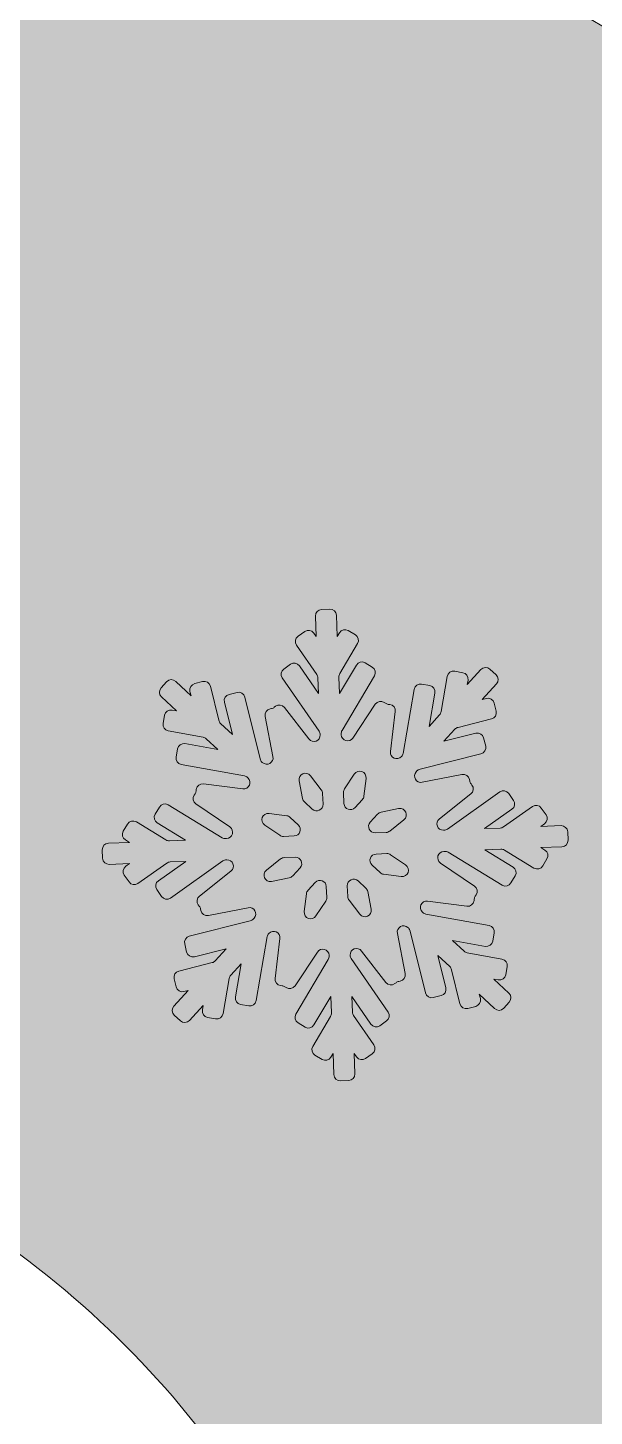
# Model space of a CAD drawing. Header units: millimetres. Extents: x 7 to 184, y -113 to -15.
# Drawn here: x 153.02 to 163.28, y -58.55 to -33.42 of the extents above; entities that cross this region are included whole.
import ezdxf

# ---------------------------------------------------------------- set-up
doc = ezdxf.new("R2010")
doc.units = ezdxf.units.MM
doc.header["$MEASUREMENT"] = 0
doc.layers.add('engraving', color=7, linetype='Continuous')
doc.layers.add('Layer 1', color=7, linetype='Continuous')

msp = doc.modelspace()

# ---------------------------------------------------------------- hatches: boundary and pattern name
at = {"layer": 'Layer 1'}
h = msp.add_hatch(color=2, dxfattribs=at)
h.dxf.hatch_style = 2
edge = h.paths.add_edge_path()
edge.add_spline(control_points=[(180.995, -53.469), (178.767, -48.299), (175.73, -43.788), (171.88, -39.938), (168.03, -36.088), (163.518, -33.05), (158.349, -30.823), (155.446, -29.574), (152.43, -28.675), (149.302, -28.126), (148.522, -26.725), (147.075, -25.741), (145.396, -25.613), (146.901, -24.497), (147.881, -22.714), (147.881, -20.697), (147.881, -17.317), (145.14, -14.576), (141.76, -14.576), (138.38, -14.576), (135.639, -17.317), (135.639, -20.697), (135.639, -22.714), (136.619, -24.497), (138.124, -25.613), (136.445, -25.741), (134.998, -26.725), (134.218, -28.126), (131.089, -28.675), (128.074, -29.574), (125.173, -30.823), (120.001, -33.05), (115.491, -36.088), (111.642, -39.938), (107.792, -43.788), (104.753, -48.299), (102.526, -53.469), (100.299, -58.64), (99.186, -64.169), (99.186, -70.057), (99.186, -75.945), (100.299, -81.476), (102.526, -86.645), (104.753, -91.817), (107.792, -96.327), (111.642, -100.176), (115.491, -104.026), (120.001, -107.066), (125.173, -109.291), (130.342, -111.517), (135.873, -112.632), (141.761, -112.632), (147.648, -112.632), (153.178, -111.517), (158.349, -109.291), (163.518, -107.066), (168.03, -104.026), (171.88, -100.176), (175.73, -96.327), (178.767, -91.817), (180.995, -86.645), (183.221, -81.476), (184.335, -75.945), (184.335, -70.057), (184.335, -64.169), (183.221, -58.64), (180.995, -53.469)], knot_values=[0, 0, 0, 0, 1, 1, 1, 2, 2, 2, 3, 3, 3, 4, 4, 4, 5, 5, 5, 6, 6, 6, 7, 7, 7, 8, 8, 8, 9, 9, 9, 10, 10, 10, 11, 11, 11, 12, 12, 12, 13, 13, 13, 14, 14, 14, 15, 15, 15, 16, 16, 16, 17, 17, 17, 18, 18, 18, 19, 19, 19, 20, 20, 20, 21, 21, 21, 22, 22, 22, 22], degree=3, periodic=1)
edge = h.paths.add_edge_path()
edge.add_spline(control_points=[(137.953, -20.697), (137.953, -18.598), (139.661, -16.89), (141.76, -16.89), (143.86, -16.89), (145.567, -18.598), (145.567, -20.697), (145.567, -22.796), (143.86, -24.504), (141.76, -24.504), (139.661, -24.504), (137.953, -22.796), (137.953, -20.697)], knot_values=[0, 0, 0, 0, 1, 1, 1, 2, 2, 2, 3, 3, 3, 4, 4, 4, 4], degree=3, periodic=1)
edge = h.paths.add_edge_path()
edge.add_spline(control_points=[(158.575, -76.964), (157.631, -79.154), (156.368, -81.06), (154.782, -82.682), (153.197, -84.307), (151.309, -85.589), (149.121, -86.532), (146.93, -87.476), (144.591, -87.947), (142.1, -87.947), (139.609, -87.947), (137.268, -87.476), (135.08, -86.532), (132.89, -85.589), (130.984, -84.307), (129.362, -82.682), (127.738, -81.06), (126.455, -79.154), (125.512, -76.964), (124.567, -74.776), (124.097, -72.435), (124.097, -69.944), (124.097, -67.453), (124.567, -65.114), (125.512, -62.924), (126.455, -60.735), (127.738, -58.847), (129.362, -57.262), (130.984, -55.677), (132.89, -54.414), (135.08, -53.469), (137.268, -52.526), (139.609, -52.053), (142.1, -52.053), (144.591, -52.053), (146.93, -52.526), (149.121, -53.469), (151.309, -54.414), (153.197, -55.677), (154.782, -57.262), (156.368, -58.847), (157.631, -60.735), (158.575, -62.924), (159.518, -65.114), (159.99, -67.453), (159.99, -69.944), (159.99, -72.435), (159.518, -74.776), (158.575, -76.964)], knot_values=[0, 0, 0, 0, 1, 1, 1, 2, 2, 2, 3, 3, 3, 4, 4, 4, 5, 5, 5, 6, 6, 6, 7, 7, 7, 8, 8, 8, 9, 9, 9, 10, 10, 10, 11, 11, 11, 12, 12, 12, 13, 13, 13, 14, 14, 14, 15, 15, 15, 16, 16, 16, 16], degree=3, periodic=1)

# ---------------------------------------------------------------- linework, layer by layer
at = {"layer": 'engraving', "lineweight": 0}
for points, knots in [([(162.799, -47.972), (162.796, -47.908), (162.743, -47.858), (162.679, -47.861), (162.679, -47.861), (162.31, -47.875), (162.31, -47.875), (162.31, -47.875), (162.379, -47.827), (162.379, -47.827), (162.43, -47.79), (162.443, -47.719), (162.407, -47.666), (162.407, -47.666), (162.321, -47.542), (162.321, -47.542), (162.285, -47.489), (162.212, -47.476), (162.159, -47.514), (162.159, -47.514), (161.637, -47.882), (161.637, -47.882), (161.619, -47.895), (161.597, -47.903), (161.575, -47.904), (161.575, -47.904), (161.293, -47.914), (161.293, -47.914), (161.293, -47.914), (161.79, -47.564), (161.79, -47.564), (161.842, -47.527), (161.854, -47.455), (161.818, -47.403), (161.818, -47.403), (161.732, -47.279), (161.732, -47.279), (161.696, -47.226), (161.623, -47.213), (161.57, -47.251), (161.57, -47.251), (160.62, -47.922), (160.62, -47.922), (160.602, -47.935), (160.58, -47.942), (160.558, -47.943), (160.558, -47.943), (160.552, -47.943), (160.552, -47.943), (160.44, -47.948), (160.388, -47.806), (160.476, -47.737), (160.476, -47.737), (161.046, -47.287), (161.046, -47.287), (161.096, -47.248), (161.105, -47.176), (161.066, -47.126), (161.066, -47.126), (161.048, -47.102), (161.048, -47.102), (161.037, -47.088), (161.03, -47.071), (161.026, -47.054), (161.026, -47.054), (161.02, -47.025), (161.02, -47.025), (161.008, -46.962), (160.947, -46.921), (160.884, -46.934), (160.884, -46.934), (160.164, -47.077), (160.164, -47.077), (160.055, -47.099), (159.981, -46.968), (160.056, -46.886), (160.056, -46.886), (160.068, -46.872), (160.068, -46.872), (160.083, -46.856), (160.103, -46.844), (160.125, -46.838), (160.125, -46.838), (161.229, -46.561), (161.229, -46.561), (161.291, -46.546), (161.329, -46.483), (161.314, -46.421), (161.314, -46.421), (161.277, -46.274), (161.277, -46.274), (161.262, -46.212), (161.199, -46.174), (161.137, -46.19), (161.137, -46.19), (160.559, -46.335), (160.559, -46.335), (160.559, -46.335), (160.758, -46.117), (160.758, -46.117), (160.773, -46.1), (160.793, -46.088), (160.815, -46.082), (160.815, -46.082), (161.42, -45.931), (161.42, -45.931), (161.482, -45.915), (161.52, -45.852), (161.504, -45.791), (161.504, -45.791), (161.468, -45.644), (161.468, -45.644), (161.453, -45.582), (161.39, -45.544), (161.328, -45.559), (161.328, -45.559), (161.249, -45.579), (161.249, -45.579), (161.249, -45.579), (161.508, -45.295), (161.508, -45.295), (161.551, -45.248), (161.548, -45.176), (161.501, -45.132), (161.501, -45.132), (161.392, -45.03), (161.392, -45.03), (161.345, -44.986), (161.271, -44.989), (161.227, -45.036), (161.227, -45.036), (160.979, -45.308), (160.979, -45.308), (160.979, -45.308), (160.994, -45.227), (160.994, -45.227), (161.004, -45.164), (160.963, -45.104), (160.9, -45.093), (160.9, -45.093), (160.754, -45.066), (160.754, -45.066), (160.69, -45.055), (160.63, -45.097), (160.619, -45.16), (160.619, -45.16), (160.508, -45.797), (160.508, -45.797), (160.504, -45.819), (160.494, -45.839), (160.479, -45.855), (160.479, -45.855), (160.29, -46.064), (160.29, -46.064), (160.29, -46.064), (160.394, -45.461), (160.394, -45.461), (160.405, -45.399), (160.364, -45.339), (160.301, -45.328), (160.301, -45.328), (160.154, -45.301), (160.154, -45.301), (160.091, -45.29), (160.031, -45.332), (160.02, -45.395), (160.02, -45.395), (159.818, -46.553), (159.818, -46.553), (159.814, -46.575), (159.805, -46.595), (159.79, -46.611), (159.79, -46.611), (159.79, -46.611), (159.79, -46.611), (159.714, -46.695), (159.576, -46.631), (159.589, -46.519), (159.589, -46.519), (159.677, -45.798), (159.677, -45.798), (159.685, -45.735), (159.64, -45.677), (159.577, -45.669), (159.577, -45.669), (159.549, -45.666), (159.549, -45.666), (159.531, -45.663), (159.514, -45.657), (159.498, -45.646), (159.498, -45.646), (159.476, -45.631), (159.476, -45.631), (159.422, -45.595), (159.35, -45.609), (159.314, -45.663), (159.314, -45.663), (158.91, -46.275), (158.91, -46.275), (158.848, -46.368), (158.702, -46.328), (158.698, -46.215), (158.698, -46.215), (158.697, -46.203), (158.697, -46.203), (158.696, -46.18), (158.702, -46.158), (158.713, -46.139), (158.713, -46.139), (159.299, -45.151), (159.299, -45.151), (159.332, -45.096), (159.314, -45.026), (159.26, -44.993), (159.26, -44.993), (159.132, -44.915), (159.132, -44.915), (159.077, -44.881), (159.005, -44.899), (158.972, -44.955), (158.972, -44.955), (158.667, -45.469), (158.667, -45.469), (158.667, -45.469), (158.655, -45.173), (158.655, -45.173), (158.655, -45.151), (158.66, -45.129), (158.672, -45.109), (158.672, -45.109), (158.993, -44.567), (158.993, -44.567), (159.026, -44.513), (159.008, -44.442), (158.954, -44.409), (158.954, -44.409), (158.826, -44.331), (158.826, -44.331), (158.771, -44.298), (158.699, -44.316), (158.666, -44.371), (158.666, -44.371), (158.626, -44.439), (158.626, -44.439), (158.626, -44.439), (158.61, -44.055), (158.61, -44.055), (158.608, -43.992), (158.554, -43.942), (158.49, -43.944), (158.49, -43.944), (158.342, -43.95), (158.342, -43.95), (158.278, -43.953), (158.228, -44.007), (158.23, -44.07), (158.23, -44.07), (158.245, -44.441), (158.245, -44.441), (158.245, -44.441), (158.2, -44.376), (158.2, -44.376), (158.164, -44.323), (158.091, -44.31), (158.038, -44.347), (158.038, -44.347), (157.916, -44.433), (157.916, -44.433), (157.864, -44.47), (157.852, -44.541), (157.888, -44.594), (157.888, -44.594), (158.255, -45.125), (158.255, -45.125), (158.267, -45.143), (158.275, -45.164), (158.275, -45.186), (158.275, -45.186), (158.287, -45.471), (158.287, -45.471), (158.287, -45.471), (157.942, -44.971), (157.942, -44.971), (157.905, -44.918), (157.832, -44.905), (157.78, -44.942), (157.78, -44.942), (157.658, -45.028), (157.658, -45.028), (157.606, -45.065), (157.593, -45.136), (157.629, -45.189), (157.629, -45.189), (158.297, -46.154), (158.297, -46.154), (158.309, -46.172), (158.316, -46.194), (158.317, -46.216), (158.317, -46.216), (158.317, -46.217), (158.317, -46.217), (158.322, -46.33), (158.179, -46.382), (158.11, -46.293), (158.11, -46.293), (157.671, -45.723), (157.671, -45.723), (157.632, -45.672), (157.558, -45.663), (157.508, -45.702), (157.508, -45.702), (157.486, -45.72), (157.486, -45.72), (157.472, -45.731), (157.455, -45.739), (157.437, -45.742), (157.437, -45.742), (157.41, -45.748), (157.41, -45.748), (157.347, -45.76), (157.306, -45.821), (157.319, -45.883), (157.319, -45.883), (157.462, -46.61), (157.462, -46.61), (157.484, -46.72), (157.351, -46.794), (157.269, -46.717), (157.269, -46.717), (157.262, -46.71), (157.262, -46.71), (157.246, -46.695), (157.234, -46.675), (157.229, -46.654), (157.229, -46.654), (156.952, -45.534), (156.952, -45.534), (156.937, -45.472), (156.874, -45.434), (156.811, -45.449), (156.811, -45.449), (156.667, -45.485), (156.667, -45.485), (156.605, -45.501), (156.568, -45.564), (156.583, -45.626), (156.583, -45.626), (156.728, -46.21), (156.728, -46.21), (156.728, -46.21), (156.514, -46.01), (156.514, -46.01), (156.497, -45.995), (156.486, -45.975), (156.48, -45.953), (156.48, -45.953), (156.328, -45.339), (156.328, -45.339), (156.313, -45.277), (156.25, -45.239), (156.188, -45.255), (156.188, -45.255), (156.044, -45.291), (156.044, -45.291), (155.982, -45.306), (155.944, -45.369), (155.959, -45.431), (155.959, -45.431), (155.979, -45.51), (155.979, -45.51), (155.979, -45.51), (155.701, -45.25), (155.701, -45.25), (155.654, -45.206), (155.58, -45.209), (155.536, -45.257), (155.536, -45.257), (155.435, -45.368), (155.435, -45.368), (155.393, -45.414), (155.396, -45.487), (155.442, -45.53), (155.442, -45.53), (155.714, -45.785), (155.714, -45.785), (155.714, -45.785), (155.634, -45.77), (155.634, -45.77), (155.571, -45.759), (155.511, -45.801), (155.5, -45.864), (155.5, -45.864), (155.474, -46.013), (155.474, -46.013), (155.463, -46.076), (155.505, -46.135), (155.567, -46.147), (155.567, -46.147), (156.196, -46.261), (156.196, -46.261), (156.218, -46.265), (156.238, -46.275), (156.254, -46.29), (156.254, -46.29), (156.463, -46.485), (156.463, -46.485), (156.463, -46.485), (155.868, -46.377), (155.868, -46.377), (155.805, -46.366), (155.744, -46.408), (155.733, -46.471), (155.733, -46.471), (155.707, -46.62), (155.707, -46.62), (155.696, -46.683), (155.738, -46.742), (155.801, -46.754), (155.801, -46.754), (156.945, -46.961), (156.945, -46.961), (156.967, -46.965), (156.987, -46.975), (157.003, -46.99), (157.003, -46.99), (157.009, -46.995), (157.009, -46.995), (157.091, -47.072), (157.026, -47.209), (156.915, -47.194), (156.915, -47.194), (156.202, -47.104), (156.202, -47.104), (156.139, -47.096), (156.08, -47.141), (156.073, -47.205), (156.073, -47.205), (156.069, -47.234), (156.069, -47.234), (156.067, -47.252), (156.061, -47.269), (156.051, -47.284), (156.051, -47.284), (156.035, -47.308), (156.035, -47.308), (156, -47.361), (156.014, -47.432), (156.066, -47.468), (156.066, -47.468), (156.68, -47.884), (156.68, -47.884), (156.773, -47.947), (156.731, -48.091), (156.62, -48.096), (156.62, -48.096), (156.605, -48.096), (156.605, -48.096), (156.582, -48.097), (156.56, -48.091), (156.54, -48.079), (156.54, -48.079), (155.564, -47.485), (155.564, -47.485), (155.509, -47.451), (155.437, -47.469), (155.405, -47.525), (155.405, -47.525), (155.328, -47.654), (155.328, -47.654), (155.296, -47.709), (155.313, -47.779), (155.367, -47.812), (155.367, -47.812), (155.88, -48.124), (155.88, -48.124), (155.88, -48.124), (155.588, -48.136), (155.588, -48.136), (155.565, -48.137), (155.543, -48.131), (155.523, -48.119), (155.523, -48.119), (154.988, -47.793), (154.988, -47.793), (154.933, -47.76), (154.862, -47.778), (154.829, -47.833), (154.829, -47.833), (154.752, -47.962), (154.752, -47.962), (154.72, -48.017), (154.737, -48.087), (154.791, -48.12), (154.791, -48.12), (154.863, -48.164), (154.863, -48.164), (154.863, -48.164), (154.482, -48.179), (154.482, -48.179), (154.418, -48.181), (154.369, -48.235), (154.371, -48.299), (154.371, -48.299), (154.377, -48.45), (154.377, -48.45), (154.38, -48.514), (154.434, -48.564), (154.497, -48.561), (154.497, -48.561), (154.866, -48.547), (154.866, -48.547), (154.866, -48.547), (154.798, -48.595), (154.798, -48.595), (154.746, -48.632), (154.733, -48.703), (154.769, -48.756), (154.769, -48.756), (154.855, -48.88), (154.855, -48.88), (154.892, -48.933), (154.964, -48.945), (155.017, -48.908), (155.017, -48.908), (155.539, -48.539), (155.539, -48.539), (155.557, -48.527), (155.579, -48.519), (155.601, -48.518), (155.601, -48.518), (155.883, -48.507), (155.883, -48.507), (155.883, -48.507), (155.387, -48.858), (155.387, -48.858), (155.335, -48.895), (155.322, -48.966), (155.358, -49.019), (155.358, -49.019), (155.444, -49.143), (155.444, -49.143), (155.48, -49.196), (155.553, -49.209), (155.606, -49.171), (155.606, -49.171), (156.556, -48.5), (156.556, -48.5), (156.575, -48.487), (156.596, -48.48), (156.619, -48.479), (156.619, -48.479), (156.624, -48.479), (156.624, -48.479), (156.736, -48.474), (156.788, -48.616), (156.7, -48.685), (156.7, -48.685), (156.13, -49.134), (156.13, -49.134), (156.08, -49.174), (156.071, -49.246), (156.11, -49.296), (156.11, -49.296), (156.128, -49.32), (156.128, -49.32), (156.139, -49.334), (156.147, -49.35), (156.15, -49.368), (156.15, -49.368), (156.156, -49.397), (156.156, -49.397), (156.168, -49.46), (156.229, -49.501), (156.292, -49.488), (156.292, -49.488), (157.012, -49.345), (157.012, -49.345), (157.122, -49.323), (157.196, -49.454), (157.12, -49.536), (157.12, -49.536), (157.108, -49.549), (157.108, -49.549), (157.093, -49.566), (157.073, -49.578), (157.051, -49.584), (157.051, -49.584), (155.947, -49.861), (155.947, -49.861), (155.885, -49.876), (155.847, -49.939), (155.863, -50.001), (155.863, -50.001), (155.899, -50.147), (155.899, -50.147), (155.914, -50.21), (155.977, -50.248), (156.039, -50.232), (156.039, -50.232), (156.617, -50.087), (156.617, -50.087), (156.617, -50.087), (156.418, -50.305), (156.418, -50.305), (156.403, -50.322), (156.383, -50.334), (156.361, -50.339), (156.361, -50.339), (155.756, -50.491), (155.756, -50.491), (155.694, -50.507), (155.657, -50.569), (155.672, -50.631), (155.672, -50.631), (155.708, -50.778), (155.708, -50.778), (155.724, -50.84), (155.787, -50.878), (155.849, -50.863), (155.849, -50.863), (155.928, -50.843), (155.928, -50.843), (155.928, -50.843), (155.668, -51.127), (155.668, -51.127), (155.626, -51.174), (155.629, -51.246), (155.675, -51.289), (155.675, -51.289), (155.785, -51.392), (155.785, -51.392), (155.832, -51.436), (155.906, -51.433), (155.949, -51.385), (155.949, -51.385), (156.197, -51.114), (156.197, -51.114), (156.197, -51.114), (156.183, -51.195), (156.183, -51.195), (156.172, -51.258), (156.214, -51.318), (156.276, -51.329), (156.276, -51.329), (156.423, -51.356), (156.423, -51.356), (156.486, -51.367), (156.546, -51.325), (156.557, -51.261), (156.557, -51.261), (156.668, -50.625), (156.668, -50.625), (156.672, -50.603), (156.682, -50.583), (156.697, -50.566), (156.697, -50.566), (156.887, -50.358), (156.887, -50.358), (156.887, -50.358), (156.782, -50.96), (156.782, -50.96), (156.771, -51.023), (156.813, -51.083), (156.875, -51.094), (156.875, -51.094), (157.022, -51.121), (157.022, -51.121), (157.085, -51.132), (157.145, -51.09), (157.156, -51.027), (157.156, -51.027), (157.358, -49.869), (157.358, -49.869), (157.362, -49.847), (157.372, -49.827), (157.387, -49.811), (157.387, -49.811), (157.387, -49.811), (157.387, -49.811), (157.463, -49.727), (157.601, -49.791), (157.587, -49.903), (157.587, -49.903), (157.499, -50.624), (157.499, -50.624), (157.492, -50.687), (157.537, -50.745), (157.6, -50.753), (157.6, -50.753), (157.627, -50.756), (157.627, -50.756), (157.645, -50.759), (157.663, -50.765), (157.678, -50.775), (157.678, -50.775), (157.701, -50.791), (157.701, -50.791), (157.754, -50.827), (157.827, -50.813), (157.862, -50.759), (157.862, -50.759), (158.266, -50.147), (158.266, -50.147), (158.328, -50.053), (158.474, -50.094), (158.479, -50.206), (158.479, -50.206), (158.479, -50.219), (158.479, -50.219), (158.48, -50.242), (158.474, -50.264), (158.463, -50.283), (158.463, -50.283), (157.877, -51.271), (157.877, -51.271), (157.845, -51.326), (157.862, -51.396), (157.916, -51.429), (157.916, -51.429), (158.044, -51.507), (158.044, -51.507), (158.099, -51.541), (158.171, -51.523), (158.204, -51.467), (158.204, -51.467), (158.509, -50.953), (158.509, -50.953), (158.509, -50.953), (158.521, -51.249), (158.521, -51.249), (158.522, -51.271), (158.516, -51.293), (158.505, -51.312), (158.505, -51.312), (158.183, -51.855), (158.183, -51.855), (158.151, -51.909), (158.168, -51.98), (158.222, -52.013), (158.222, -52.013), (158.35, -52.091), (158.35, -52.091), (158.405, -52.124), (158.477, -52.106), (158.51, -52.051), (158.51, -52.051), (158.55, -51.982), (158.55, -51.982), (158.55, -51.982), (158.566, -52.366), (158.566, -52.366), (158.569, -52.43), (158.622, -52.48), (158.686, -52.477), (158.686, -52.477), (158.835, -52.472), (158.835, -52.472), (158.899, -52.469), (158.949, -52.415), (158.946, -52.351), (158.946, -52.351), (158.931, -51.981), (158.931, -51.981), (158.931, -51.981), (158.976, -52.046), (158.976, -52.046), (159.013, -52.099), (159.086, -52.112), (159.138, -52.075), (159.138, -52.075), (159.26, -51.989), (159.26, -51.989), (159.312, -51.952), (159.325, -51.881), (159.289, -51.828), (159.289, -51.828), (158.921, -51.297), (158.921, -51.297), (158.909, -51.279), (158.902, -51.258), (158.901, -51.236), (158.901, -51.236), (158.889, -50.951), (158.889, -50.951), (158.889, -50.951), (159.235, -51.451), (159.235, -51.451), (159.271, -51.504), (159.344, -51.517), (159.397, -51.48), (159.397, -51.48), (159.519, -51.394), (159.519, -51.394), (159.57, -51.357), (159.583, -51.285), (159.547, -51.233), (159.547, -51.233), (158.88, -50.267), (158.88, -50.267), (158.867, -50.249), (158.86, -50.228), (158.859, -50.206), (158.859, -50.206), (158.859, -50.205), (158.859, -50.205), (158.854, -50.092), (158.998, -50.04), (159.067, -50.129), (159.067, -50.129), (159.505, -50.699), (159.505, -50.699), (159.545, -50.75), (159.618, -50.759), (159.669, -50.719), (159.669, -50.719), (159.69, -50.702), (159.69, -50.702), (159.705, -50.691), (159.722, -50.683), (159.739, -50.68), (159.739, -50.68), (159.767, -50.674), (159.767, -50.674), (159.829, -50.662), (159.87, -50.601), (159.857, -50.538), (159.857, -50.538), (159.714, -49.812), (159.714, -49.812), (159.693, -49.702), (159.825, -49.628), (159.907, -49.705), (159.907, -49.705), (159.914, -49.712), (159.914, -49.712), (159.93, -49.727), (159.942, -49.746), (159.947, -49.768), (159.947, -49.768), (160.224, -50.888), (160.224, -50.888), (160.24, -50.95), (160.303, -50.988), (160.365, -50.972), (160.365, -50.972), (160.509, -50.936), (160.509, -50.936), (160.571, -50.921), (160.608, -50.858), (160.593, -50.796), (160.593, -50.796), (160.449, -50.211), (160.449, -50.211), (160.449, -50.211), (160.663, -50.412), (160.663, -50.412), (160.679, -50.427), (160.691, -50.447), (160.696, -50.468), (160.696, -50.468), (160.848, -51.083), (160.848, -51.083), (160.863, -51.145), (160.926, -51.183), (160.989, -51.167), (160.989, -51.167), (161.133, -51.131), (161.133, -51.131), (161.195, -51.115), (161.232, -51.053), (161.217, -50.991), (161.217, -50.991), (161.197, -50.911), (161.197, -50.911), (161.197, -50.911), (161.475, -51.171), (161.475, -51.171), (161.522, -51.215), (161.596, -51.213), (161.64, -51.165), (161.64, -51.165), (161.741, -51.054), (161.741, -51.054), (161.784, -51.007), (161.781, -50.935), (161.734, -50.892), (161.734, -50.892), (161.463, -50.637), (161.463, -50.637), (161.463, -50.637), (161.542, -50.652), (161.542, -50.652), (161.605, -50.663), (161.666, -50.621), (161.677, -50.558), (161.677, -50.558), (161.702, -50.409), (161.702, -50.409), (161.713, -50.346), (161.672, -50.286), (161.609, -50.275), (161.609, -50.275), (160.98, -50.161), (160.98, -50.161), (160.958, -50.157), (160.938, -50.147), (160.922, -50.132), (160.922, -50.132), (160.714, -49.937), (160.714, -49.937), (160.714, -49.937), (161.308, -50.045), (161.308, -50.045), (161.372, -50.056), (161.432, -50.014), (161.443, -49.951), (161.443, -49.951), (161.469, -49.802), (161.469, -49.802), (161.48, -49.739), (161.438, -49.679), (161.375, -49.668), (161.375, -49.668), (160.232, -49.461), (160.232, -49.461), (160.21, -49.457), (160.189, -49.447), (160.173, -49.432), (160.173, -49.432), (160.168, -49.427), (160.168, -49.427), (160.086, -49.35), (160.15, -49.213), (160.261, -49.227), (160.261, -49.227), (160.974, -49.318), (160.974, -49.318), (161.038, -49.326), (161.096, -49.281), (161.104, -49.217), (161.104, -49.217), (161.107, -49.188), (161.107, -49.188), (161.109, -49.17), (161.116, -49.153), (161.125, -49.138), (161.125, -49.138), (161.142, -49.113), (161.142, -49.113), (161.177, -49.06), (161.163, -48.989), (161.11, -48.954), (161.11, -48.954), (160.496, -48.538), (160.496, -48.538), (160.404, -48.475), (160.445, -48.33), (160.557, -48.326), (160.557, -48.326), (160.571, -48.326), (160.571, -48.326), (160.594, -48.325), (160.616, -48.331), (160.636, -48.342), (160.636, -48.342), (161.612, -48.937), (161.612, -48.937), (161.667, -48.971), (161.739, -48.953), (161.772, -48.897), (161.772, -48.897), (161.848, -48.768), (161.848, -48.768), (161.881, -48.713), (161.863, -48.643), (161.809, -48.61), (161.809, -48.61), (161.296, -48.298), (161.296, -48.298), (161.296, -48.298), (161.588, -48.286), (161.588, -48.286), (161.611, -48.285), (161.634, -48.291), (161.653, -48.303), (161.653, -48.303), (162.188, -48.629), (162.188, -48.629), (162.243, -48.662), (162.315, -48.644), (162.348, -48.589), (162.348, -48.589), (162.424, -48.46), (162.424, -48.46), (162.457, -48.405), (162.439, -48.335), (162.385, -48.302), (162.385, -48.302), (162.313, -48.258), (162.313, -48.258), (162.313, -48.258), (162.694, -48.243), (162.694, -48.243), (162.758, -48.241), (162.808, -48.187), (162.805, -48.123), (162.805, -48.123), (162.799, -47.972), (162.799, -47.972)], [0, 0, 0, 0, 1, 1, 1, 2, 2, 2, 3, 3, 3, 4, 4, 4, 5, 5, 5, 6, 6, 6, 7, 7, 7, 8, 8, 8, 9, 9, 9, 10, 10, 10, 11, 11, 11, 12, 12, 12, 13, 13, 13, 14, 14, 14, 15, 15, 15, 16, 16, 16, 17, 17, 17, 18, 18, 18, 19, 19, 19, 20, 20, 20, 21, 21, 21, 22, 22, 22, 23, 23, 23, 24, 24, 24, 25, 25, 25, 26, 26, 26, 27, 27, 27, 28, 28, 28, 29, 29, 29, 30, 30, 30, 31, 31, 31, 32, 32, 32, 33, 33, 33, 34, 34, 34, 35, 35, 35, 36, 36, 36, 37, 37, 37, 38, 38, 38, 39, 39, 39, 40, 40, 40, 41, 41, 41, 42, 42, 42, 43, 43, 43, 44, 44, 44, 45, 45, 45, 46, 46, 46, 47, 47, 47, 48, 48, 48, 49, 49, 49, 50, 50, 50, 51, 51, 51, 52, 52, 52, 53, 53, 53, 54, 54, 54, 55, 55, 55, 56, 56, 56, 57, 57, 57, 58, 58, 58, 59, 59, 59, 60, 60, 60, 61, 61, 61, 62, 62, 62, 63, 63, 63, 64, 64, 64, 65, 65, 65, 66, 66, 66, 67, 67, 67, 68, 68, 68, 69, 69, 69, 70, 70, 70, 71, 71, 71, 72, 72, 72, 73, 73, 73, 74, 74, 74, 75, 75, 75, 76, 76, 76, 77, 77, 77, 78, 78, 78, 79, 79, 79, 80, 80, 80, 81, 81, 81, 82, 82, 82, 83, 83, 83, 84, 84, 84, 85, 85, 85, 86, 86, 86, 87, 87, 87, 88, 88, 88, 89, 89, 89, 90, 90, 90, 91, 91, 91, 92, 92, 92, 93, 93, 93, 94, 94, 94, 95, 95, 95, 96, 96, 96, 97, 97, 97, 98, 98, 98, 99, 99, 99, 100, 100, 100, 101, 101, 101, 102, 102, 102, 103, 103, 103, 104, 104, 104, 105, 105, 105, 106, 106, 106, 107, 107, 107, 108, 108, 108, 109, 109, 109, 110, 110, 110, 111, 111, 111, 112, 112, 112, 113, 113, 113, 114, 114, 114, 115, 115, 115, 116, 116, 116, 117, 117, 117, 118, 118, 118, 119, 119, 119, 120, 120, 120, 121, 121, 121, 122, 122, 122, 123, 123, 123, 124, 124, 124, 125, 125, 125, 126, 126, 126, 127, 127, 127, 128, 128, 128, 129, 129, 129, 130, 130, 130, 131, 131, 131, 132, 132, 132, 133, 133, 133, 134, 134, 134, 135, 135, 135, 136, 136, 136, 137, 137, 137, 138, 138, 138, 139, 139, 139, 140, 140, 140, 141, 141, 141, 142, 142, 142, 143, 143, 143, 144, 144, 144, 145, 145, 145, 146, 146, 146, 147, 147, 147, 148, 148, 148, 149, 149, 149, 150, 150, 150, 151, 151, 151, 152, 152, 152, 153, 153, 153, 154, 154, 154, 155, 155, 155, 156, 156, 156, 157, 157, 157, 158, 158, 158, 159, 159, 159, 160, 160, 160, 161, 161, 161, 162, 162, 162, 163, 163, 163, 164, 164, 164, 165, 165, 165, 166, 166, 166, 167, 167, 167, 168, 168, 168, 169, 169, 169, 170, 170, 170, 171, 171, 171, 172, 172, 172, 173, 173, 173, 174, 174, 174, 175, 175, 175, 176, 176, 176, 177, 177, 177, 178, 178, 178, 179, 179, 179, 180, 180, 180, 181, 181, 181, 182, 182, 182, 183, 183, 183, 184, 184, 184, 185, 185, 185, 186, 186, 186, 187, 187, 187, 188, 188, 188, 189, 189, 189, 190, 190, 190, 191, 191, 191, 192, 192, 192, 193, 193, 193, 194, 194, 194, 195, 195, 195, 196, 196, 196, 197, 197, 197, 198, 198, 198, 199, 199, 199, 200, 200, 200, 201, 201, 201, 202, 202, 202, 203, 203, 203, 204, 204, 204, 205, 205, 205, 206, 206, 206, 207, 207, 207, 208, 208, 208, 209, 209, 209, 210, 210, 210, 211, 211, 211, 212, 212, 212, 213, 213, 213, 214, 214, 214, 215, 215, 215, 216, 216, 216, 217, 217, 217, 218, 218, 218, 219, 219, 219, 220, 220, 220, 221, 221, 221, 222, 222, 222, 223, 223, 223, 224, 224, 224, 225, 225, 225, 226, 226, 226, 227, 227, 227, 228, 228, 228, 229, 229, 229, 230, 230, 230, 231, 231, 231, 232, 232, 232, 233, 233, 233, 234, 234, 234, 235, 235, 235, 236, 236, 236, 237, 237, 237, 238, 238, 238, 239, 239, 239, 240, 240, 240, 241, 241, 241, 242, 242, 242, 243, 243, 243, 244, 244, 244, 245, 245, 245, 246, 246, 246, 247, 247, 247, 248, 248, 248, 249, 249, 249, 250, 250, 250, 251, 251, 251, 252, 252, 252, 253, 253, 253, 254, 254, 254, 255, 255, 255, 256, 256, 256, 257, 257, 257, 258, 258, 258, 259, 259, 259, 260, 260, 260, 261, 261, 261, 262, 262, 262, 263, 263, 263, 264, 264, 264, 265, 265, 265, 266, 266, 266, 267, 267, 267, 268, 268, 268, 269, 269, 269, 270, 270, 270, 271, 271, 271, 272, 272, 272, 273, 273, 273, 274, 274, 274, 275, 275, 275, 276, 276, 276, 277, 277, 277, 278, 278, 278, 279, 279, 279, 280, 280, 280, 281, 281, 281, 282, 282, 282, 283, 283, 283, 284, 284, 284, 285, 285, 285, 286, 286, 286, 287, 287, 287, 288, 288, 288, 289, 289, 289, 290, 290, 290, 291, 291, 291, 292, 292, 292, 293, 293, 293, 294, 294, 294, 295, 295, 295, 296, 296, 296, 297, 297, 297, 298, 298, 298, 299, 299, 299, 300, 300, 300, 301, 301, 301, 302, 302, 302, 303, 303, 303, 304, 304, 304, 305, 305, 305, 306, 306, 306, 307, 307, 307, 308, 308, 308, 309, 309, 309, 310, 310, 310, 311, 311, 311, 312, 312, 312, 313, 313, 313, 314, 314, 314, 315, 315, 315, 316, 316, 316, 317, 317, 317, 318, 318, 318, 319, 319, 319, 320, 320, 320, 321, 321, 321, 322, 322, 322, 323, 323, 323, 324, 324, 324, 325, 325, 325, 326, 326, 326, 327, 327, 327, 328, 328, 328, 329, 329, 329, 330, 330, 330, 331, 331, 331, 332, 332, 332, 333, 333, 333, 334, 334, 334, 335, 335, 335, 336, 336, 336, 336]), ([(158.142, -46.959), (158.142, -46.959), (158.336, -47.211), (158.336, -47.211), (158.351, -47.23), (158.359, -47.253), (158.36, -47.277), (158.36, -47.277), (158.368, -47.473), (158.368, -47.473), (158.372, -47.576), (158.249, -47.633), (158.173, -47.562), (158.173, -47.562), (158.034, -47.432), (158.034, -47.432), (158.016, -47.415), (158.004, -47.393), (157.999, -47.369), (157.999, -47.369), (157.937, -47.052), (157.937, -47.052), (157.913, -46.932), (158.067, -46.862), (158.142, -46.959)], [0, 0, 0, 0, 1, 1, 1, 2, 2, 2, 3, 3, 3, 4, 4, 4, 5, 5, 5, 6, 6, 6, 7, 7, 7, 8, 8, 8, 8]), ([(158.748, -47.459), (158.748, -47.459), (158.74, -47.263), (158.74, -47.263), (158.739, -47.239), (158.746, -47.215), (158.759, -47.195), (158.759, -47.195), (158.935, -46.928), (158.935, -46.928), (159.003, -46.826), (159.162, -46.884), (159.147, -47.005), (159.147, -47.005), (159.108, -47.326), (159.108, -47.326), (159.105, -47.35), (159.095, -47.373), (159.079, -47.391), (159.079, -47.391), (158.949, -47.532), (158.949, -47.532), (158.879, -47.609), (158.752, -47.562), (158.748, -47.459)], [0, 0, 0, 0, 1, 1, 1, 2, 2, 2, 3, 3, 3, 4, 4, 4, 5, 5, 5, 6, 6, 6, 7, 7, 7, 8, 8, 8, 8]), ([(157.584, -48.036), (157.584, -48.036), (157.312, -47.852), (157.312, -47.852), (157.211, -47.783), (157.271, -47.626), (157.392, -47.641), (157.392, -47.641), (157.711, -47.681), (157.711, -47.681), (157.735, -47.684), (157.757, -47.695), (157.775, -47.712), (157.775, -47.712), (157.921, -47.848), (157.921, -47.848), (157.996, -47.918), (157.949, -48.044), (157.846, -48.048), (157.846, -48.048), (157.653, -48.056), (157.653, -48.056), (157.629, -48.057), (157.604, -48.05), (157.584, -48.036)], [0, 0, 0, 0, 1, 1, 1, 2, 2, 2, 3, 3, 3, 4, 4, 4, 5, 5, 5, 6, 6, 6, 7, 7, 7, 8, 8, 8, 8]), ([(159.224, -47.797), (159.224, -47.797), (159.357, -47.651), (159.357, -47.651), (159.374, -47.633), (159.396, -47.621), (159.42, -47.616), (159.42, -47.616), (159.738, -47.552), (159.738, -47.552), (159.858, -47.529), (159.928, -47.682), (159.832, -47.757), (159.832, -47.757), (159.576, -47.959), (159.576, -47.959), (159.557, -47.974), (159.533, -47.983), (159.509, -47.984), (159.509, -47.984), (159.314, -47.991), (159.314, -47.991), (159.211, -47.995), (159.155, -47.873), (159.224, -47.797)], [0, 0, 0, 0, 1, 1, 1, 2, 2, 2, 3, 3, 3, 4, 4, 4, 5, 5, 5, 6, 6, 6, 7, 7, 7, 8, 8, 8, 8]), ([(157.952, -48.624), (157.952, -48.624), (157.819, -48.771), (157.819, -48.771), (157.802, -48.789), (157.78, -48.801), (157.756, -48.806), (157.756, -48.806), (157.438, -48.869), (157.438, -48.869), (157.319, -48.893), (157.248, -48.74), (157.344, -48.665), (157.344, -48.665), (157.6, -48.463), (157.6, -48.463), (157.619, -48.448), (157.643, -48.439), (157.667, -48.438), (157.667, -48.438), (157.862, -48.431), (157.862, -48.431), (157.965, -48.427), (158.022, -48.549), (157.952, -48.624)], [0, 0, 0, 0, 1, 1, 1, 2, 2, 2, 3, 3, 3, 4, 4, 4, 5, 5, 5, 6, 6, 6, 7, 7, 7, 8, 8, 8, 8]), ([(159.592, -48.386), (159.592, -48.386), (159.864, -48.57), (159.864, -48.57), (159.965, -48.639), (159.905, -48.796), (159.784, -48.781), (159.784, -48.781), (159.466, -48.74), (159.466, -48.74), (159.442, -48.737), (159.419, -48.727), (159.401, -48.71), (159.401, -48.71), (159.256, -48.574), (159.256, -48.574), (159.18, -48.504), (159.227, -48.378), (159.33, -48.374), (159.33, -48.374), (159.523, -48.366), (159.523, -48.366), (159.548, -48.365), (159.572, -48.372), (159.592, -48.386)], [0, 0, 0, 0, 1, 1, 1, 2, 2, 2, 3, 3, 3, 4, 4, 4, 5, 5, 5, 6, 6, 6, 7, 7, 7, 8, 8, 8, 8]), ([(158.428, -48.963), (158.428, -48.963), (158.436, -49.159), (158.436, -49.159), (158.437, -49.183), (158.431, -49.207), (158.417, -49.227), (158.417, -49.227), (158.241, -49.494), (158.241, -49.494), (158.173, -49.596), (158.015, -49.538), (158.029, -49.416), (158.029, -49.416), (158.068, -49.095), (158.068, -49.095), (158.071, -49.072), (158.082, -49.049), (158.098, -49.031), (158.098, -49.031), (158.227, -48.89), (158.227, -48.89), (158.297, -48.813), (158.424, -48.86), (158.428, -48.963)], [0, 0, 0, 0, 1, 1, 1, 2, 2, 2, 3, 3, 3, 4, 4, 4, 5, 5, 5, 6, 6, 6, 7, 7, 7, 8, 8, 8, 8]), ([(159.034, -49.463), (159.034, -49.463), (158.84, -49.211), (158.84, -49.211), (158.826, -49.192), (158.817, -49.169), (158.816, -49.145), (158.816, -49.145), (158.808, -48.949), (158.808, -48.949), (158.804, -48.846), (158.927, -48.789), (159.003, -48.86), (159.003, -48.86), (159.143, -48.99), (159.143, -48.99), (159.16, -49.007), (159.172, -49.029), (159.177, -49.053), (159.177, -49.053), (159.24, -49.37), (159.24, -49.37), (159.263, -49.49), (159.109, -49.56), (159.034, -49.463)], [0, 0, 0, 0, 1, 1, 1, 2, 2, 2, 3, 3, 3, 4, 4, 4, 5, 5, 5, 6, 6, 6, 7, 7, 7, 8, 8, 8, 8])]:
    msp.add_open_spline(points, degree=3, knots=knots, dxfattribs=at)
at = {"layer": 'Layer 1', "lineweight": 0}
for points, knots in [([(180.995, -53.469), (178.767, -48.299), (175.73, -43.788), (171.88, -39.938), (168.03, -36.088), (163.518, -33.05), (158.349, -30.823), (155.446, -29.574), (152.43, -28.675), (149.302, -28.126), (148.522, -26.725), (147.075, -25.741), (145.396, -25.613), (146.901, -24.497), (147.881, -22.714), (147.881, -20.697), (147.881, -17.317), (145.14, -14.576), (141.76, -14.576), (138.38, -14.576), (135.639, -17.317), (135.639, -20.697), (135.639, -22.714), (136.619, -24.497), (138.124, -25.613), (136.445, -25.741), (134.998, -26.725), (134.218, -28.126), (131.089, -28.675), (128.074, -29.574), (125.173, -30.823), (120.001, -33.05), (115.491, -36.088), (111.642, -39.938), (107.792, -43.788), (104.753, -48.299), (102.526, -53.469), (100.299, -58.64), (99.186, -64.169), (99.186, -70.057), (99.186, -75.945), (100.299, -81.476), (102.526, -86.645), (104.753, -91.817), (107.792, -96.327), (111.642, -100.176), (115.491, -104.026), (120.001, -107.066), (125.173, -109.291), (130.342, -111.517), (135.873, -112.632), (141.761, -112.632), (147.648, -112.632), (153.178, -111.517), (158.349, -109.291), (163.518, -107.066), (168.03, -104.026), (171.88, -100.176), (175.73, -96.327), (178.767, -91.817), (180.995, -86.645), (183.221, -81.476), (184.335, -75.945), (184.335, -70.057), (184.335, -64.169), (183.221, -58.64), (180.995, -53.469)], [0, 0, 0, 0, 1, 1, 1, 2, 2, 2, 3, 3, 3, 4, 4, 4, 5, 5, 5, 6, 6, 6, 7, 7, 7, 8, 8, 8, 9, 9, 9, 10, 10, 10, 11, 11, 11, 12, 12, 12, 13, 13, 13, 14, 14, 14, 15, 15, 15, 16, 16, 16, 17, 17, 17, 18, 18, 18, 19, 19, 19, 20, 20, 20, 21, 21, 21, 22, 22, 22, 22]), ([(158.575, -76.964), (157.631, -79.154), (156.368, -81.06), (154.782, -82.682), (153.197, -84.307), (151.309, -85.589), (149.121, -86.532), (146.93, -87.476), (144.591, -87.947), (142.1, -87.947), (139.609, -87.947), (137.268, -87.476), (135.08, -86.532), (132.89, -85.589), (130.984, -84.307), (129.362, -82.682), (127.738, -81.06), (126.455, -79.154), (125.512, -76.964), (124.567, -74.776), (124.097, -72.435), (124.097, -69.944), (124.097, -67.453), (124.567, -65.114), (125.512, -62.924), (126.455, -60.735), (127.738, -58.847), (129.362, -57.262), (130.984, -55.677), (132.89, -54.414), (135.08, -53.469), (137.268, -52.526), (139.609, -52.053), (142.1, -52.053), (144.591, -52.053), (146.93, -52.526), (149.121, -53.469), (151.309, -54.414), (153.197, -55.677), (154.782, -57.262), (156.368, -58.847), (157.631, -60.735), (158.575, -62.924), (159.518, -65.114), (159.99, -67.453), (159.99, -69.944), (159.99, -72.435), (159.518, -74.776), (158.575, -76.964)], [0, 0, 0, 0, 1, 1, 1, 2, 2, 2, 3, 3, 3, 4, 4, 4, 5, 5, 5, 6, 6, 6, 7, 7, 7, 8, 8, 8, 9, 9, 9, 10, 10, 10, 11, 11, 11, 12, 12, 12, 13, 13, 13, 14, 14, 14, 15, 15, 15, 16, 16, 16, 16])]:
    msp.add_open_spline(points, degree=3, knots=knots, dxfattribs=at)

doc.saveas('drawing.dxf')
